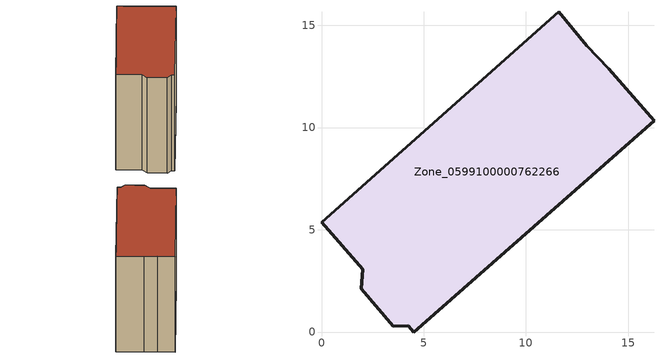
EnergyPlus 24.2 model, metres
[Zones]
Zone_0599100000762266
 floor ground (C_G): 2.01,3.08 0,5.37 11.61,15.65 12.97,14.01 14.06,12.87 16.26,10.33 4.5,0 4.24,0.3 3.5,0.28 1.94,2.11 z0.38
 wall outside (C_F): 14.06,12.87 12.97,14.01 11.61,15.65 0,5.37 2.01,3.08 1.94,2.11 3.5,0.28 4.24,0.3 4.5,0 16.26,10.33 14.06,12.87 z0.38:13.66
 roof outside (C_R): 4.24,0.3 4.5,0 16.26,10.33 14.06,12.87 12.97,14.01 11.61,15.65 0,5.37 2.01,3.08 1.94,2.11 3.5,0.28 z13.66
[BUILDING]
Pand.0599100000762266: North Axis=0; Terrain=City; Loads Convergence Tolerance Value=0.04; Temperature Convergence Tolerance Value=0.4; Solar Distribution=FullExterior; Maximum Number of Warmup Days=25; Minimum Number of Warmup Days=1
[Site:Location]
Rotterdam.The.Hague.AP_ZH_NLD Design_Conditions: Latitude=51.96; Longitude=4.45; Time Zone=1; Elevation=-4.5
[SITE:GROUNDTEMPERATURE:BUILDINGSURFACE]
18, 18, 18, 18, 18, 18, 18, 18, 18, 18, 18, 18
[MATERIAL] Thermal Absorptance=0.9; Solar Absorptance=0.7; Visible Absorptance=0.7
Name | Roughness | Thickness | Conductivity | Density | Specific Heat
G.TI.1946 | MediumSmooth | 0.15 | 1 | 540 | 1210
F.TI.1946 | Rough | 0.3 | 0.857143 | 1920 | 840
R.TI.1946 | MediumRough | 0.2 | 0.1 | 1500 | 1000
[CONSTRUCTION]
C_G: G.TI.1946
C_F: F.TI.1946
C_R: R.TI.1946
[ZONE]
Zone_0599100000762266: Type=1; Multiplier=1; Ceiling Height=Autocalculate; Volume=Autocalculate; Floor Area=autocalculate; Part of Total Floor Area=Yes
[ZONEINFILTRATION:DESIGNFLOWRATE]
Infil_Zone_0599100000762266: Zone or ZoneList or Space or SpaceList=Zone_0599100000762266; Schedule=AlwaysOn; Design Flow Rate Calculation Method=Flow/Area; Flow Rate per Floor Area=0.003; Constant Term Coefficient=1; Temperature Term Coefficient=0; Velocity Term Coefficient=0; Velocity Squared Term Coefficient=0
[HVACTEMPLATE:ZONE:IDEALLOADSAIRSYSTEM]
Zone_0599100000762266: Maximum Heating Supply Air Temperature=50; Minimum Cooling Supply Air Temperature=13; Maximum Heating Supply Air Humidity Ratio=0.0156; Minimum Cooling Supply Air Humidity Ratio=0.0077; Heating Limit=NoLimit; Cooling Limit=NoLimit; Dehumidification Control Type=ConstantSensibleHeatRatio; Cooling Sensible Heat Ratio=0.7; Dehumidification Setpoint=60; Humidification Control Type=None; Humidification Setpoint=30; Outdoor Air Method=None; Outdoor Air Flow Rate per Person=0.00944; Outdoor Air Flow Rate per Zone Floor Area=0; Outdoor Air Flow Rate per Zone=0; Demand Controlled Ventilation Type=None; Outdoor Air Economizer Type=NoEconomizer; Heat Recovery Type=None; Sensible Heat Recovery Effectiveness=0.7; Latent Heat Recovery Effectiveness=0.65
[ZONECONTROL:THERMOSTAT]
ThermostatControl_Zone_0599100000762266: Zone or ZoneList=Zone_0599100000762266; Control Type Schedule=DualSetpointControlType; Control 1=Thermostat_Zone_0599100000762266; Temperature Difference Between Cutout And Setpoint=0
[THERMOSTATSETPOINT:DUALSETPOINT]
Thermostat_Zone_0599100000762266: Heating Setpoint Temperature Schedule=HeatingSetpoint_Zone_0599100000762266; Cooling Setpoint Temperature Schedule=CoolingSetpoint_Zone_0599100000762266
[SCHEDULE:COMPACT]
HeatingSetpoint_Zone_0599100000762266: Through: 12/31, For: AllDays, Until: 24:00, 21
CoolingSetpoint_Zone_0599100000762266: Through: 12/31, For: AllDays, Until: 24:00, 24
DualSetpointControlType: Through: 12/31, For: AllDays, Until: 24:00, 4
AlwaysOn: Through: 12/31, For: AllDays, Until: 24:00, 1
